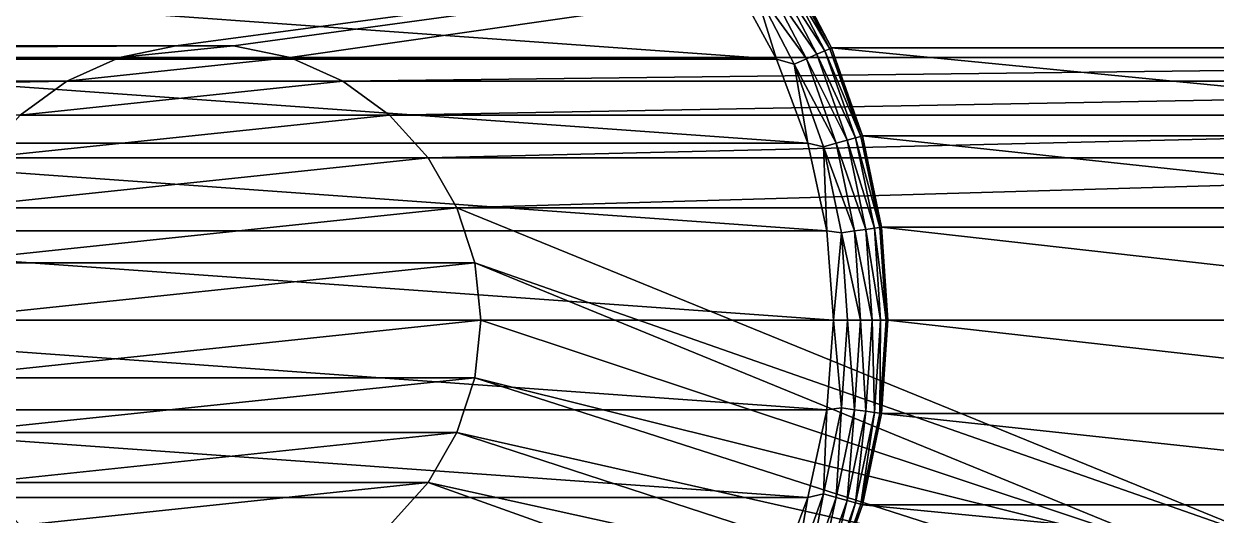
# Model space of a CAD drawing. Extents: x 464 to 15145, y 328 to 7622.
# Drawn here: x 9346 to 11360, y 5493 to 6322 of the extents above; entities that cross this region are included whole.
import ezdxf

# ---------------------------------------------------------------- set-up
doc = ezdxf.new("R2010")
doc.units = 0
doc.layers.get('0').update_dxf_attribs({"linetype": 'CONTINUOUS'})

msp = doc.modelspace()

# ---------------------------------------------------------------- linework, layer by layer
at = {"color": 7}
for points in [[(14457.2, 6934.5, -3744.1), (6006.6, 6285.6, -3744.1), (1152, 6934.5, -3744.1), (14457.2, 6934.5, -3744.1)], [(9602.5, 6285.6, -3744.1), (6006.6, 6285.6, -3744.1), (14457.2, 6934.5, -3744.1), (9602.5, 6285.6, -3744.1)], [(14457.2, 6934.5, -3744.1), (9700, 6285.6, -3744.1), (9602.5, 6285.6, -3744.1), (14457.2, 6934.5, -3744.1)], [(14457.2, 6934.5, -3744.1), (9795.3, 6265.4, -3744.1), (9700, 6285.6, -3744.1), (14457.2, 6934.5, -3744.1)], [(13200.5, 6265.4, -3744.1), (9795.3, 6265.4, -3744.1), (14457.2, 6934.5, -3744.1), (13200.5, 6265.4, -3744.1)], [(10614.3, 6407.5, -5189.8), (10597.9, 6397.6, -5204.5), (10685, 6271, -5189.8), (10614.3, 6407.5, -5189.8)], [(10626.8, 6415.2, -5170.7), (10614.3, 6407.5, -5189.8), (10698.5, 6276.8, -5170.7), (10626.8, 6415.2, -5170.7)], [(10614.3, 6407.5, -5189.8), (10685, 6271, -5189.8), (10698.5, 6276.8, -5170.7), (10614.3, 6407.5, -5189.8)], [(10634.7, 6420, -5148.4), (10626.8, 6415.2, -5170.7), (10707, 6280.5, -5148.4), (10634.7, 6420, -5148.4)], [(10626.8, 6415.2, -5170.7), (10698.5, 6276.8, -5170.7), (10707, 6280.5, -5148.4), (10626.8, 6415.2, -5170.7)], [(10637.4, 6421.6, -5124.5), (10634.7, 6420, -5148.4), (10709.8, 6281.7, -5124.5), (10637.4, 6421.6, -5124.5)], [(10709.8, 6281.7, -5124.5), (10634.7, 6420, -5148.4), (10707, 6280.5, -5148.4), (10709.8, 6281.7, -5124.5)], [(10637.4, 6421.6, -4432), (10637.4, 6421.6, -5124.5), (10709.8, 6281.7, -4432), (10637.4, 6421.6, -4432)], [(10709.8, 6281.7, -4432), (10637.4, 6421.6, -5124.5), (10709.8, 6281.7, -5124.5), (10709.8, 6281.7, -4432)], [(10709.8, 6281.7, -4432), (12285.9, 6281.7, -4432), (10637.4, 6421.6, -4432), (10709.8, 6281.7, -4432)], [(10637.4, 6421.6, -4432), (12285.9, 6281.7, -4432), (12358.4, 6421.6, -4432), (10637.4, 6421.6, -4432)], [(8685.4, 6263, -5216.8), (10617.1, 6263, -5216.8), (8758, 6396, -5216.8), (8685.4, 6263, -5216.8)], [(8758, 6396, -5216.8), (10617.1, 6263, -5216.8), (10544.5, 6396, -5216.8), (8758, 6396, -5216.8)], [(10544.5, 6396, -5216.8), (10617.1, 6263, -5216.8), (10578.9, 6386, -5213.7), (10544.5, 6396, -5216.8)], [(10597.9, 6397.6, -5204.5), (10578.9, 6386, -5213.7), (10667.5, 6263.3, -5204.5), (10597.9, 6397.6, -5204.5)], [(10578.9, 6386, -5213.7), (10617.1, 6263, -5216.8), (10647.1, 6254.5, -5213.7), (10578.9, 6386, -5213.7)], [(10578.9, 6386, -5213.7), (10647.1, 6254.5, -5213.7), (10667.5, 6263.3, -5204.5), (10578.9, 6386, -5213.7)], [(10597.9, 6397.6, -5204.5), (10667.5, 6263.3, -5204.5), (10685, 6271, -5189.8), (10597.9, 6397.6, -5204.5)], [(9602.5, 6285.6, -3744.1), (6102, 6265.4, -3744.1), (6006.6, 6285.6, -3744.1), (9602.5, 6285.6, -3744.1)], [(9507.1, 6265.4, -3744.1), (6102, 6265.4, -3744.1), (9602.5, 6285.6, -3744.1), (9507.1, 6265.4, -3744.1)], [(9602.5, 6285.6, -3744.1), (9602.5, 6285.6, -4528.9), (9507.1, 6265.4, -4528.9), (9602.5, 6285.6, -3744.1)], [(9602.5, 6285.6, -3744.1), (9507.1, 6265.4, -4528.9), (9507.1, 6265.4, -3744.1), (9602.5, 6285.6, -3744.1)], [(9795.3, 6265.4, -4528.9), (9507.1, 6265.4, -4528.9), (9700, 6285.6, -4528.9), (9795.3, 6265.4, -4528.9)], [(9700, 6285.6, -4528.9), (9507.1, 6265.4, -4528.9), (9602.5, 6285.6, -4528.9), (9700, 6285.6, -4528.9)], [(9700, 6285.6, -3744.1), (9700, 6285.6, -4528.9), (9602.5, 6285.6, -4528.9), (9700, 6285.6, -3744.1)], [(9700, 6285.6, -3744.1), (9602.5, 6285.6, -4528.9), (9602.5, 6285.6, -3744.1), (9700, 6285.6, -3744.1)], [(9795.3, 6265.4, -3744.1), (9795.3, 6265.4, -4528.9), (9700, 6285.6, -4528.9), (9795.3, 6265.4, -3744.1)], [(9795.3, 6265.4, -3744.1), (9700, 6285.6, -4528.9), (9700, 6285.6, -3744.1), (9795.3, 6265.4, -3744.1)], [(9507.1, 6265.4, -3744.1), (6191, 6225.7, -3744.1), (6102, 6265.4, -3744.1), (9507.1, 6265.4, -3744.1)], [(9418.1, 6225.7, -3744.1), (6191, 6225.7, -3744.1), (9507.1, 6265.4, -3744.1), (9418.1, 6225.7, -3744.1)], [(9507.1, 6265.4, -3744.1), (9507.1, 6265.4, -4528.9), (9418.1, 6225.7, -4528.9), (9507.1, 6265.4, -3744.1)], [(9507.1, 6265.4, -3744.1), (9418.1, 6225.7, -4528.9), (9418.1, 6225.7, -3744.1), (9507.1, 6265.4, -3744.1)], [(9884.4, 6225.7, -4528.9), (9418.1, 6225.7, -4528.9), (9795.3, 6265.4, -4528.9), (9884.4, 6225.7, -4528.9)], [(9795.3, 6265.4, -4528.9), (9418.1, 6225.7, -4528.9), (9507.1, 6265.4, -4528.9), (9795.3, 6265.4, -4528.9)], [(13200.5, 6265.4, -3744.1), (9884.4, 6225.7, -3744.1), (9795.3, 6265.4, -3744.1), (13200.5, 6265.4, -3744.1)], [(9884.4, 6225.7, -3744.1), (9884.4, 6225.7, -4528.9), (9795.3, 6265.4, -4528.9), (9884.4, 6225.7, -3744.1)], [(9884.4, 6225.7, -3744.1), (9795.3, 6265.4, -4528.9), (9795.3, 6265.4, -3744.1), (9884.4, 6225.7, -3744.1)], [(13111.4, 6225.7, -3744.1), (9884.4, 6225.7, -3744.1), (13200.5, 6265.4, -3744.1), (13111.4, 6225.7, -3744.1)], [(10685, 6271, -5189.8), (10667.5, 6263.3, -5204.5), (10736.6, 6126, -5189.8), (10685, 6271, -5189.8)], [(10698.5, 6276.8, -5170.7), (10685, 6271, -5189.8), (10750.7, 6130, -5170.7), (10698.5, 6276.8, -5170.7)], [(10685, 6271, -5189.8), (10736.6, 6126, -5189.8), (10750.7, 6130, -5170.7), (10685, 6271, -5189.8)], [(10707, 6280.5, -5148.4), (10698.5, 6276.8, -5170.7), (10759.6, 6132.4, -5148.4), (10707, 6280.5, -5148.4)], [(10698.5, 6276.8, -5170.7), (10750.7, 6130, -5170.7), (10759.6, 6132.4, -5148.4), (10698.5, 6276.8, -5170.7)], [(10709.8, 6281.7, -5124.5), (10707, 6280.5, -5148.4), (10762.6, 6133.3, -5124.5), (10709.8, 6281.7, -5124.5)], [(10762.6, 6133.3, -5124.5), (10707, 6280.5, -5148.4), (10759.6, 6132.4, -5148.4), (10762.6, 6133.3, -5124.5)], [(10709.8, 6281.7, -4432), (10709.8, 6281.7, -5124.5), (10762.6, 6133.3, -4432), (10709.8, 6281.7, -4432)], [(10762.6, 6133.3, -4432), (10709.8, 6281.7, -5124.5), (10762.6, 6133.3, -5124.5), (10762.6, 6133.3, -4432)], [(10762.6, 6133.3, -4432), (12233.2, 6133.3, -4432), (10709.8, 6281.7, -4432), (10762.6, 6133.3, -4432)], [(10709.8, 6281.7, -4432), (12233.2, 6133.3, -4432), (12285.9, 6281.7, -4432), (10709.8, 6281.7, -4432)], [(8632.4, 6121.1, -5216.8), (10670.1, 6121.1, -5216.8), (8685.4, 6263, -5216.8), (8632.4, 6121.1, -5216.8)], [(8685.4, 6263, -5216.8), (10670.1, 6121.1, -5216.8), (10617.1, 6263, -5216.8), (8685.4, 6263, -5216.8)], [(10617.1, 6263, -5216.8), (10670.1, 6121.1, -5216.8), (10647.1, 6254.5, -5213.7), (10617.1, 6263, -5216.8)], [(10667.5, 6263.3, -5204.5), (10647.1, 6254.5, -5213.7), (10718.1, 6120.8, -5204.5), (10667.5, 6263.3, -5204.5)], [(10647.1, 6254.5, -5213.7), (10670.1, 6121.1, -5216.8), (10696.7, 6114.8, -5213.7), (10647.1, 6254.5, -5213.7)], [(10647.1, 6254.5, -5213.7), (10696.7, 6114.8, -5213.7), (10718.1, 6120.8, -5204.5), (10647.1, 6254.5, -5213.7)], [(10667.5, 6263.3, -5204.5), (10718.1, 6120.8, -5204.5), (10736.6, 6126, -5189.8), (10667.5, 6263.3, -5204.5)], [(9418.1, 6225.7, -3744.1), (6269.9, 6168.4, -3744.1), (6191, 6225.7, -3744.1), (9418.1, 6225.7, -3744.1)], [(9339.2, 6168.4, -3744.1), (6269.9, 6168.4, -3744.1), (9418.1, 6225.7, -3744.1), (9339.2, 6168.4, -3744.1)], [(9418.1, 6225.7, -3744.1), (9418.1, 6225.7, -4528.9), (9339.2, 6168.4, -4528.9), (9418.1, 6225.7, -3744.1)], [(9418.1, 6225.7, -3744.1), (9339.2, 6168.4, -4528.9), (9339.2, 6168.4, -3744.1), (9418.1, 6225.7, -3744.1)], [(9963.2, 6168.4, -4528.9), (9339.2, 6168.4, -4528.9), (9884.4, 6225.7, -4528.9), (9963.2, 6168.4, -4528.9)], [(9884.4, 6225.7, -4528.9), (9339.2, 6168.4, -4528.9), (9418.1, 6225.7, -4528.9), (9884.4, 6225.7, -4528.9)], [(13111.4, 6225.7, -3744.1), (9963.2, 6168.4, -3744.1), (9884.4, 6225.7, -3744.1), (13111.4, 6225.7, -3744.1)], [(9963.2, 6168.4, -3744.1), (9963.2, 6168.4, -4528.9), (9884.4, 6225.7, -4528.9), (9963.2, 6168.4, -3744.1)], [(9963.2, 6168.4, -3744.1), (9884.4, 6225.7, -4528.9), (9884.4, 6225.7, -3744.1), (9963.2, 6168.4, -3744.1)], [(13032.6, 6168.4, -3744.1), (9963.2, 6168.4, -3744.1), (13111.4, 6225.7, -3744.1), (13032.6, 6168.4, -3744.1)], [(10028.5, 6096, -4528.9), (9274, 6096, -4528.9), (9963.2, 6168.4, -4528.9), (10028.5, 6096, -4528.9)], [(9963.2, 6168.4, -4528.9), (9274, 6096, -4528.9), (9339.2, 6168.4, -4528.9), (9963.2, 6168.4, -4528.9)], [(13032.6, 6168.4, -3744.1), (10028.5, 6096, -3744.1), (9963.2, 6168.4, -3744.1), (13032.6, 6168.4, -3744.1)], [(10028.5, 6096, -3744.1), (10028.5, 6096, -4528.9), (9963.2, 6168.4, -4528.9), (10028.5, 6096, -3744.1)], [(10028.5, 6096, -3744.1), (9963.2, 6168.4, -4528.9), (9963.2, 6168.4, -3744.1), (10028.5, 6096, -3744.1)], [(12967.3, 6096, -3744.1), (10028.5, 6096, -3744.1), (13032.6, 6168.4, -3744.1), (12967.3, 6096, -3744.1)], [(10736.6, 6126, -5189.8), (10718.1, 6120.8, -5204.5), (10767.9, 5975.4, -5189.8), (10736.6, 6126, -5189.8)], [(10750.7, 6130, -5170.7), (10736.6, 6126, -5189.8), (10782.4, 5977.4, -5170.7), (10750.7, 6130, -5170.7)], [(10736.6, 6126, -5189.8), (10767.9, 5975.4, -5189.8), (10782.4, 5977.4, -5170.7), (10736.6, 6126, -5189.8)], [(10759.6, 6132.4, -5148.4), (10750.7, 6130, -5170.7), (10791.5, 5978.6, -5148.4), (10759.6, 6132.4, -5148.4)], [(10750.7, 6130, -5170.7), (10782.4, 5977.4, -5170.7), (10791.5, 5978.6, -5148.4), (10750.7, 6130, -5170.7)], [(10762.6, 6133.3, -5124.5), (10759.6, 6132.4, -5148.4), (10794.6, 5979.1, -5124.5), (10762.6, 6133.3, -5124.5)], [(10794.6, 5979.1, -5124.5), (10759.6, 6132.4, -5148.4), (10791.5, 5978.6, -5148.4), (10794.6, 5979.1, -5124.5)], [(10762.6, 6133.3, -4432), (10762.6, 6133.3, -5124.5), (10794.6, 5979.1, -4432), (10762.6, 6133.3, -4432)], [(10794.6, 5979.1, -4432), (10762.6, 6133.3, -5124.5), (10794.6, 5979.1, -5124.5), (10794.6, 5979.1, -4432)], [(10794.6, 5979.1, -4432), (12201.1, 5979.1, -4432), (10762.6, 6133.3, -4432), (10794.6, 5979.1, -4432)], [(10762.6, 6133.3, -4432), (12201.1, 5979.1, -4432), (12233.2, 6133.3, -4432), (10762.6, 6133.3, -4432)], [(8600.2, 5973, -5216.8), (10702.3, 5973, -5216.8), (8632.4, 6121.1, -5216.8), (8600.2, 5973, -5216.8)], [(8632.4, 6121.1, -5216.8), (10702.3, 5973, -5216.8), (10670.1, 6121.1, -5216.8), (8632.4, 6121.1, -5216.8)], [(10670.1, 6121.1, -5216.8), (10702.3, 5973, -5216.8), (10696.7, 6114.8, -5213.7), (10670.1, 6121.1, -5216.8)], [(10718.1, 6120.8, -5204.5), (10696.7, 6114.8, -5213.7), (10748.9, 5972.8, -5204.5), (10718.1, 6120.8, -5204.5)], [(10696.7, 6114.8, -5213.7), (10702.3, 5973, -5216.8), (10726.8, 5969.7, -5213.7), (10696.7, 6114.8, -5213.7)], [(10696.7, 6114.8, -5213.7), (10726.8, 5969.7, -5213.7), (10748.9, 5972.8, -5204.5), (10696.7, 6114.8, -5213.7)], [(10718.1, 6120.8, -5204.5), (10748.9, 5972.8, -5204.5), (10767.9, 5975.4, -5189.8), (10718.1, 6120.8, -5204.5)], [(10077.2, 6011.6, -4528.9), (9225.3, 6011.6, -4528.9), (10028.5, 6096, -4528.9), (10077.2, 6011.6, -4528.9)], [(10028.5, 6096, -4528.9), (9225.3, 6011.6, -4528.9), (9274, 6096, -4528.9), (10028.5, 6096, -4528.9)], [(12967.3, 6096, -3744.1), (10077.2, 6011.6, -3744.1), (10028.5, 6096, -3744.1), (12967.3, 6096, -3744.1)], [(10077.2, 6011.6, -3744.1), (10077.2, 6011.6, -4528.9), (10028.5, 6096, -4528.9), (10077.2, 6011.6, -3744.1)], [(10077.2, 6011.6, -3744.1), (10028.5, 6096, -4528.9), (10028.5, 6096, -3744.1), (10077.2, 6011.6, -3744.1)], [(12918.6, 6011.6, -3744.1), (10077.2, 6011.6, -3744.1), (12967.3, 6096, -3744.1), (12918.6, 6011.6, -3744.1)], [(10107.3, 5918.9, -4528.9), (9195.1, 5918.9, -4528.9), (10077.2, 6011.6, -4528.9), (10107.3, 5918.9, -4528.9)], [(10077.2, 6011.6, -4528.9), (9195.1, 5918.9, -4528.9), (9225.3, 6011.6, -4528.9), (10077.2, 6011.6, -4528.9)], [(11497.9, 5432.7, -3744.1), (10107.3, 5918.9, -3744.1), (10077.2, 6011.6, -3744.1), (11497.9, 5432.7, -3744.1)], [(11497.9, 5432.7, -3744.1), (10077.2, 6011.6, -3744.1), (12918.6, 6011.6, -3744.1), (11497.9, 5432.7, -3744.1)], [(10107.3, 5918.9, -4528.9), (10077.2, 6011.6, -4528.9), (10107.3, 5918.9, -3744.1), (10107.3, 5918.9, -4528.9)], [(10107.3, 5918.9, -3744.1), (10077.2, 6011.6, -4528.9), (10077.2, 6011.6, -3744.1), (10107.3, 5918.9, -3744.1)], [(10713.1, 5821.9, -5216.8), (8600.2, 5973, -5216.8), (8589.4, 5821.9, -5216.8), (10713.1, 5821.9, -5216.8)], [(10702.3, 5973, -5216.8), (8600.2, 5973, -5216.8), (10713.1, 5821.9, -5216.8), (10702.3, 5973, -5216.8)], [(10702.3, 5973, -5216.8), (10713.1, 5821.9, -5216.8), (10726.8, 5969.7, -5213.7), (10702.3, 5973, -5216.8)], [(10713.1, 5821.9, -5216.8), (10737, 5821.9, -5213.7), (10726.8, 5969.7, -5213.7), (10713.1, 5821.9, -5216.8)], [(10726.8, 5969.7, -5213.7), (10759.2, 5821.9, -5204.5), (10748.9, 5972.8, -5204.5), (10726.8, 5969.7, -5213.7)], [(10726.8, 5969.7, -5213.7), (10737, 5821.9, -5213.7), (10759.2, 5821.9, -5204.5), (10726.8, 5969.7, -5213.7)], [(10748.9, 5972.8, -5204.5), (10778.4, 5821.9, -5189.8), (10767.9, 5975.4, -5189.8), (10748.9, 5972.8, -5204.5)], [(10748.9, 5972.8, -5204.5), (10759.2, 5821.9, -5204.5), (10778.4, 5821.9, -5189.8), (10748.9, 5972.8, -5204.5)], [(10767.9, 5975.4, -5189.8), (10793, 5821.9, -5170.7), (10782.4, 5977.4, -5170.7), (10767.9, 5975.4, -5189.8)], [(10767.9, 5975.4, -5189.8), (10778.4, 5821.9, -5189.8), (10793, 5821.9, -5170.7), (10767.9, 5975.4, -5189.8)], [(10782.4, 5977.4, -5170.7), (10802.2, 5821.9, -5148.4), (10791.5, 5978.6, -5148.4), (10782.4, 5977.4, -5170.7)], [(10782.4, 5977.4, -5170.7), (10793, 5821.9, -5170.7), (10802.2, 5821.9, -5148.4), (10782.4, 5977.4, -5170.7)], [(10794.6, 5979.1, -5124.5), (10791.5, 5978.6, -5148.4), (10805.4, 5821.9, -5124.5), (10794.6, 5979.1, -5124.5)], [(10805.4, 5821.9, -5124.5), (10791.5, 5978.6, -5148.4), (10802.2, 5821.9, -5148.4), (10805.4, 5821.9, -5124.5)], [(10794.6, 5979.1, -4432), (10794.6, 5979.1, -5124.5), (10805.4, 5821.9, -4432), (10794.6, 5979.1, -4432)], [(10805.4, 5821.9, -4432), (10794.6, 5979.1, -5124.5), (10805.4, 5821.9, -5124.5), (10805.4, 5821.9, -4432)], [(10805.4, 5821.9, -4432), (12190.4, 5821.9, -4432), (10794.6, 5979.1, -4432), (10805.4, 5821.9, -4432)], [(10794.6, 5979.1, -4432), (12190.4, 5821.9, -4432), (12201.1, 5979.1, -4432), (10794.6, 5979.1, -4432)], [(10117.5, 5821.9, -4528.9), (9184.9, 5821.9, -4528.9), (10107.3, 5918.9, -4528.9), (10117.5, 5821.9, -4528.9)], [(10107.3, 5918.9, -4528.9), (9184.9, 5821.9, -4528.9), (9195.1, 5918.9, -4528.9), (10107.3, 5918.9, -4528.9)], [(11322.2, 5422, -3744.1), (10117.5, 5821.9, -3744.1), (10107.3, 5918.9, -3744.1), (11322.2, 5422, -3744.1)], [(11322.2, 5422, -3744.1), (10107.3, 5918.9, -3744.1), (11497.9, 5432.7, -3744.1), (11322.2, 5422, -3744.1)], [(10107.3, 5918.9, -4528.9), (10107.3, 5918.9, -3744.1), (10117.5, 5821.9, -4528.9), (10107.3, 5918.9, -4528.9)], [(10117.5, 5821.9, -4528.9), (10107.3, 5918.9, -3744.1), (10117.5, 5821.9, -3744.1), (10117.5, 5821.9, -4528.9)], [(10713.1, 5821.9, -5216.8), (8589.4, 5821.9, -5216.8), (10702.3, 5670.8, -5216.8), (10713.1, 5821.9, -5216.8)], [(10702.3, 5670.8, -5216.8), (8589.4, 5821.9, -5216.8), (8600.2, 5670.8, -5216.8), (10702.3, 5670.8, -5216.8)], [(10117.5, 5821.9, -4528.9), (9195.1, 5725, -4528.9), (9184.9, 5821.9, -4528.9), (10117.5, 5821.9, -4528.9)], [(10107.3, 5725, -4528.9), (9195.1, 5725, -4528.9), (10117.5, 5821.9, -4528.9), (10107.3, 5725, -4528.9)], [(10107.3, 5725, -3744.1), (10117.5, 5821.9, -3744.1), (11322.2, 5422, -3744.1), (10107.3, 5725, -3744.1)], [(10117.5, 5821.9, -4528.9), (10117.5, 5821.9, -3744.1), (10107.3, 5725, -4528.9), (10117.5, 5821.9, -4528.9)], [(10107.3, 5725, -4528.9), (10117.5, 5821.9, -3744.1), (10107.3, 5725, -3744.1), (10107.3, 5725, -4528.9)], [(10702.3, 5670.8, -5216.8), (10726.8, 5674.1, -5213.7), (10713.1, 5821.9, -5216.8), (10702.3, 5670.8, -5216.8)], [(10713.1, 5821.9, -5216.8), (10726.8, 5674.1, -5213.7), (10737, 5821.9, -5213.7), (10713.1, 5821.9, -5216.8)], [(10748.9, 5671, -5204.5), (10737, 5821.9, -5213.7), (10726.8, 5674.1, -5213.7), (10748.9, 5671, -5204.5)], [(10748.9, 5671, -5204.5), (10759.2, 5821.9, -5204.5), (10737, 5821.9, -5213.7), (10748.9, 5671, -5204.5)], [(10748.9, 5671, -5204.5), (10767.9, 5668.4, -5189.8), (10759.2, 5821.9, -5204.5), (10748.9, 5671, -5204.5)], [(10759.2, 5821.9, -5204.5), (10767.9, 5668.4, -5189.8), (10778.4, 5821.9, -5189.8), (10759.2, 5821.9, -5204.5)], [(10767.9, 5668.4, -5189.8), (10782.4, 5666.4, -5170.7), (10778.4, 5821.9, -5189.8), (10767.9, 5668.4, -5189.8)], [(10778.4, 5821.9, -5189.8), (10782.4, 5666.4, -5170.7), (10793, 5821.9, -5170.7), (10778.4, 5821.9, -5189.8)], [(10782.4, 5666.4, -5170.7), (10791.5, 5665.2, -5148.4), (10793, 5821.9, -5170.7), (10782.4, 5666.4, -5170.7)], [(10794.6, 5664.7, -5124.5), (10802.2, 5821.9, -5148.4), (10791.5, 5665.2, -5148.4), (10794.6, 5664.7, -5124.5)], [(10793, 5821.9, -5170.7), (10791.5, 5665.2, -5148.4), (10802.2, 5821.9, -5148.4), (10793, 5821.9, -5170.7)], [(10805.4, 5821.9, -5124.5), (10802.2, 5821.9, -5148.4), (10794.6, 5664.7, -5124.5), (10805.4, 5821.9, -5124.5)], [(10805.4, 5821.9, -4432), (10805.4, 5821.9, -5124.5), (10794.6, 5664.7, -4432), (10805.4, 5821.9, -4432)], [(10794.6, 5664.7, -4432), (10805.4, 5821.9, -5124.5), (10794.6, 5664.7, -5124.5), (10794.6, 5664.7, -4432)], [(10794.6, 5664.7, -4432), (12201.1, 5664.7, -4432), (10805.4, 5821.9, -4432), (10794.6, 5664.7, -4432)], [(10805.4, 5821.9, -4432), (12201.1, 5664.7, -4432), (12190.4, 5821.9, -4432), (10805.4, 5821.9, -4432)], [(9195.1, 5725, -4528.9), (10107.3, 5725, -4528.9), (9225.3, 5632.3, -4528.9), (9195.1, 5725, -4528.9)], [(9225.3, 5632.3, -4528.9), (10107.3, 5725, -4528.9), (10077.2, 5632.3, -4528.9), (9225.3, 5632.3, -4528.9)], [(11149.1, 5390.3, -3744.1), (10077.2, 5632.3, -3744.1), (10107.3, 5725, -3744.1), (11149.1, 5390.3, -3744.1)], [(10107.3, 5725, -4528.9), (10107.3, 5725, -3744.1), (10077.2, 5632.3, -3744.1), (10107.3, 5725, -4528.9)], [(10077.2, 5632.3, -3744.1), (10077.2, 5632.3, -4528.9), (10107.3, 5725, -4528.9), (10077.2, 5632.3, -3744.1)], [(11149.1, 5390.3, -3744.1), (10107.3, 5725, -3744.1), (11322.2, 5422, -3744.1), (11149.1, 5390.3, -3744.1)], [(10702.3, 5670.8, -5216.8), (8600.2, 5670.8, -5216.8), (10670.1, 5522.8, -5216.8), (10702.3, 5670.8, -5216.8)], [(10670.1, 5522.8, -5216.8), (8600.2, 5670.8, -5216.8), (8632.4, 5522.8, -5216.8), (10670.1, 5522.8, -5216.8)], [(10696.7, 5529, -5213.7), (10702.3, 5670.8, -5216.8), (10670.1, 5522.8, -5216.8), (10696.7, 5529, -5213.7)], [(10726.8, 5674.1, -5213.7), (10702.3, 5670.8, -5216.8), (10696.7, 5529, -5213.7), (10726.8, 5674.1, -5213.7)], [(10726.8, 5674.1, -5213.7), (10696.7, 5529, -5213.7), (10718.1, 5523, -5204.5), (10726.8, 5674.1, -5213.7)], [(10726.8, 5674.1, -5213.7), (10718.1, 5523, -5204.5), (10748.9, 5671, -5204.5), (10726.8, 5674.1, -5213.7)], [(10718.1, 5523, -5204.5), (10736.6, 5517.8, -5189.8), (10748.9, 5671, -5204.5), (10718.1, 5523, -5204.5)], [(10748.9, 5671, -5204.5), (10736.6, 5517.8, -5189.8), (10767.9, 5668.4, -5189.8), (10748.9, 5671, -5204.5)], [(10736.6, 5517.8, -5189.8), (10750.7, 5513.9, -5170.7), (10767.9, 5668.4, -5189.8), (10736.6, 5517.8, -5189.8)], [(10767.9, 5668.4, -5189.8), (10750.7, 5513.9, -5170.7), (10782.4, 5666.4, -5170.7), (10767.9, 5668.4, -5189.8)], [(10750.7, 5513.9, -5170.7), (10759.6, 5511.4, -5148.4), (10782.4, 5666.4, -5170.7), (10750.7, 5513.9, -5170.7)], [(10782.4, 5666.4, -5170.7), (10759.6, 5511.4, -5148.4), (10791.5, 5665.2, -5148.4), (10782.4, 5666.4, -5170.7)], [(10762.6, 5510.5, -5124.5), (10791.5, 5665.2, -5148.4), (10759.6, 5511.4, -5148.4), (10762.6, 5510.5, -5124.5)], [(10794.6, 5664.7, -5124.5), (10791.5, 5665.2, -5148.4), (10762.6, 5510.5, -5124.5), (10794.6, 5664.7, -5124.5)], [(10794.6, 5664.7, -4432), (10794.6, 5664.7, -5124.5), (10762.6, 5510.5, -4432), (10794.6, 5664.7, -4432)], [(10762.6, 5510.5, -4432), (10794.6, 5664.7, -5124.5), (10762.6, 5510.5, -5124.5), (10762.6, 5510.5, -4432)], [(10762.6, 5510.5, -4432), (12233.2, 5510.5, -4432), (10794.6, 5664.7, -4432), (10762.6, 5510.5, -4432)], [(10794.6, 5664.7, -4432), (12233.2, 5510.5, -4432), (12201.1, 5664.7, -4432), (10794.6, 5664.7, -4432)], [(9225.3, 5632.3, -4528.9), (10077.2, 5632.3, -4528.9), (9274, 5547.8, -4528.9), (9225.3, 5632.3, -4528.9)], [(9274, 5547.8, -4528.9), (10077.2, 5632.3, -4528.9), (10028.5, 5547.8, -4528.9), (9274, 5547.8, -4528.9)], [(10981.1, 5337.9, -3744.1), (10028.5, 5547.8, -3744.1), (10077.2, 5632.3, -3744.1), (10981.1, 5337.9, -3744.1)], [(10028.5, 5547.8, -3744.1), (10028.5, 5547.8, -4528.9), (10077.2, 5632.3, -4528.9), (10028.5, 5547.8, -3744.1)], [(10028.5, 5547.8, -3744.1), (10077.2, 5632.3, -4528.9), (10077.2, 5632.3, -3744.1), (10028.5, 5547.8, -3744.1)], [(10981.1, 5337.9, -3744.1), (10077.2, 5632.3, -3744.1), (11149.1, 5390.3, -3744.1), (10981.1, 5337.9, -3744.1)], [(9274, 5547.8, -4528.9), (10028.5, 5547.8, -4528.9), (9339.2, 5475.4, -4528.9), (9274, 5547.8, -4528.9)], [(9339.2, 5475.4, -4528.9), (10028.5, 5547.8, -4528.9), (9963.2, 5475.4, -4528.9), (9339.2, 5475.4, -4528.9)], [(10820.6, 5265.7, -3744.1), (9963.2, 5475.4, -3744.1), (10028.5, 5547.8, -3744.1), (10820.6, 5265.7, -3744.1)], [(9963.2, 5475.4, -3744.1), (9963.2, 5475.4, -4528.9), (10028.5, 5547.8, -4528.9), (9963.2, 5475.4, -3744.1)], [(9963.2, 5475.4, -3744.1), (10028.5, 5547.8, -4528.9), (10028.5, 5547.8, -3744.1), (9963.2, 5475.4, -3744.1)], [(10820.6, 5265.7, -3744.1), (10028.5, 5547.8, -3744.1), (10981.1, 5337.9, -3744.1), (10820.6, 5265.7, -3744.1)], [(10670.1, 5522.8, -5216.8), (8632.4, 5522.8, -5216.8), (10617.1, 5380.8, -5216.8), (10670.1, 5522.8, -5216.8)], [(10617.1, 5380.8, -5216.8), (8632.4, 5522.8, -5216.8), (8685.4, 5380.8, -5216.8), (10617.1, 5380.8, -5216.8)], [(10647.1, 5389.4, -5213.7), (10670.1, 5522.8, -5216.8), (10617.1, 5380.8, -5216.8), (10647.1, 5389.4, -5213.7)], [(10696.7, 5529, -5213.7), (10670.1, 5522.8, -5216.8), (10647.1, 5389.4, -5213.7), (10696.7, 5529, -5213.7)], [(10696.7, 5529, -5213.7), (10647.1, 5389.4, -5213.7), (10667.5, 5380.5, -5204.5), (10696.7, 5529, -5213.7)], [(10696.7, 5529, -5213.7), (10667.5, 5380.5, -5204.5), (10718.1, 5523, -5204.5), (10696.7, 5529, -5213.7)], [(10667.5, 5380.5, -5204.5), (10685, 5372.9, -5189.8), (10718.1, 5523, -5204.5), (10667.5, 5380.5, -5204.5)], [(10718.1, 5523, -5204.5), (10685, 5372.9, -5189.8), (10736.6, 5517.8, -5189.8), (10718.1, 5523, -5204.5)], [(10685, 5372.9, -5189.8), (10698.5, 5367, -5170.7), (10736.6, 5517.8, -5189.8), (10685, 5372.9, -5189.8)], [(10736.6, 5517.8, -5189.8), (10698.5, 5367, -5170.7), (10750.7, 5513.9, -5170.7), (10736.6, 5517.8, -5189.8)], [(10698.5, 5367, -5170.7), (10707, 5363.3, -5148.4), (10750.7, 5513.9, -5170.7), (10698.5, 5367, -5170.7)], [(10750.7, 5513.9, -5170.7), (10707, 5363.3, -5148.4), (10759.6, 5511.4, -5148.4), (10750.7, 5513.9, -5170.7)], [(10709.8, 5362.1, -5124.5), (10759.6, 5511.4, -5148.4), (10707, 5363.3, -5148.4), (10709.8, 5362.1, -5124.5)], [(10762.6, 5510.5, -5124.5), (10759.6, 5511.4, -5148.4), (10709.8, 5362.1, -5124.5), (10762.6, 5510.5, -5124.5)], [(10762.6, 5510.5, -4432), (10762.6, 5510.5, -5124.5), (10709.8, 5362.1, -4432), (10762.6, 5510.5, -4432)], [(10709.8, 5362.1, -4432), (10762.6, 5510.5, -5124.5), (10709.8, 5362.1, -5124.5), (10709.8, 5362.1, -4432)], [(10709.8, 5362.1, -4432), (12285.9, 5362.1, -4432), (10762.6, 5510.5, -4432), (10709.8, 5362.1, -4432)], [(10762.6, 5510.5, -4432), (12285.9, 5362.1, -4432), (12233.2, 5510.5, -4432), (10762.6, 5510.5, -4432)]]:
    msp.add_3dface(points, dxfattribs=at)

doc.saveas('drawing.dxf')
